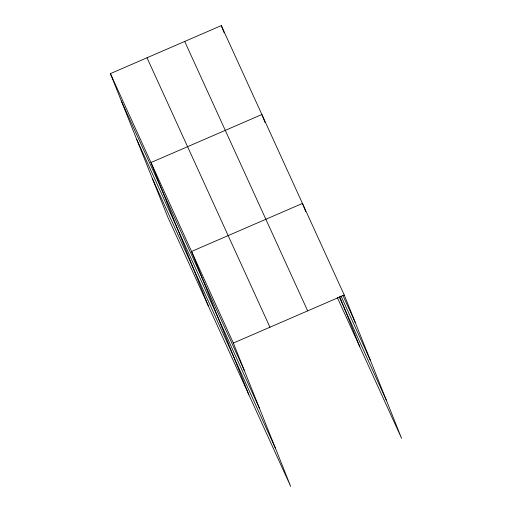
<?xml version="1.0" encoding="UTF-8"?>
<svg xmlns="http://www.w3.org/2000/svg" width="512" height="512" viewBox="0 0 512 512"><rect width="100%" height="100%" fill="white"/><g stroke="black" fill="none" stroke-linecap="round" stroke-linejoin="round"><path stroke-width="0.77" d="M110.413 73.626L233.357 343.059L290.694 486.4L167.744 216.966L110.413 73.626L221.306 25.6L344.256 295.034L401.587 438.374L337.357 297.613M233.357 343.059L344.256 295.034M342.925 295.482L355.2 322.381M340.979 295.955L370.509 360.659M339.2 296.922L386.278 400.096M184.71 41.446L307.661 310.88M147.008 57.779L269.958 327.206M121.35 100.979L244.301 370.413M136.659 139.258L259.61 408.685M152.435 178.694L275.379 448.122M305.709 211.558L302.458 203.424L191.558 251.45L248.89 394.79M339.802 296.806L359.789 346.765M265.133 122.643L261.882 114.515L150.982 162.541L208.314 305.882M221.306 25.6L224.262 32.992"/></g></svg>
